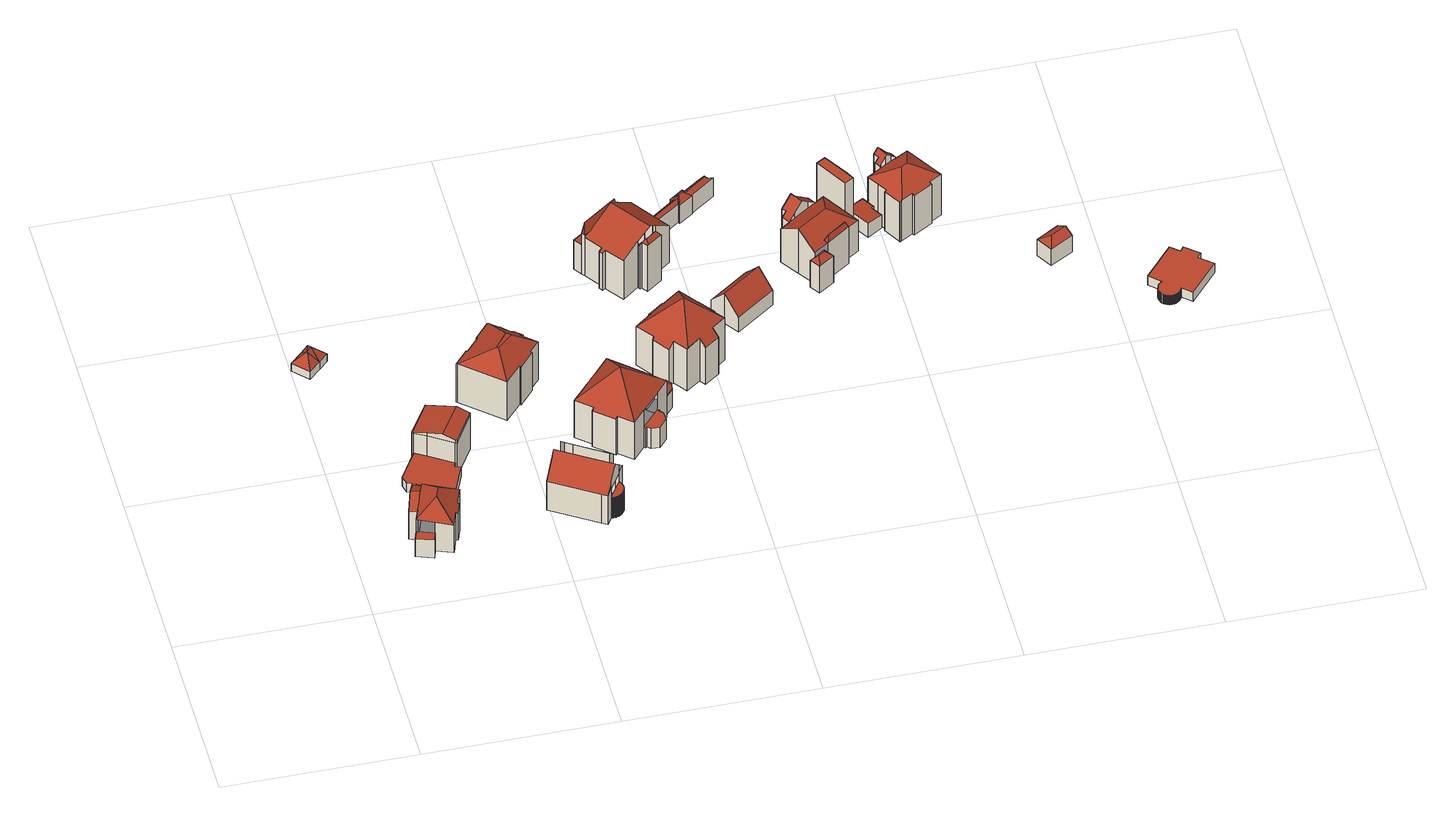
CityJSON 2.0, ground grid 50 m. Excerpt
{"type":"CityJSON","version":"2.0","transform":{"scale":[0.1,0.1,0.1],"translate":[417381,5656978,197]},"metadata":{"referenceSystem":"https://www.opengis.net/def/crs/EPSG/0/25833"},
"CityObjects":{
"building1":{"type":"Building","attributes":{"Gemeindeschluessel":14612000,"Geometrietyp2DReferenz":"3000","function":"31001_9998","roofType":"9999"},"children":["building1-1","building1-2","building1-3"]},
"building1-1":{"type":"BuildingPart","attributes":{"Dachtyp_tdc":"tdcPolyFlatRoof","Dachneigung":0,"QualitaetDacherkennung":46,"Geometrietyp2DReferenz":"3000","measuredHeight":6.01,"roofType":"1000"},"parents":["building1"],"geometry":[{"type":"MultiSurface","lod":"2","boundaries":[[[0,1,2,3]],[[1,4,5,2]],[[6,0,3,7]],[[6,4,1,0]],[[3,2,5,7]]],"semantics":{"surfaces":[{"type":"WallSurface"},{"type":"RoofSurface"},{"type":"GroundSurface"}],"values":[0,0,0,1,2]}}]},
"building1-2":{"type":"BuildingPart","attributes":{"Dachtyp_tdc":"tdcGableRoof","Dachneigung":29.17,"QualitaetDacherkennung":47,"Geometrietyp2DReferenz":"3000","measuredHeight":11.95,"roofType":"3100"},"parents":["building1"],"geometry":[{"type":"MultiSurface","lod":"2","boundaries":[[[8,9,10,11]],[[9,12,13,10]],[[12,14,15,13]],[[12,9,16]],[[9,8,17,18,16]],[[14,12,16,18,19]],[[11,10,13,15]]],"semantics":{"surfaces":[{"type":"WallSurface"},{"type":"RoofSurface"},{"type":"GroundSurface"}],"values":[0,0,0,0,1,1,2]}}]},
"building1-3":{"type":"BuildingPart","attributes":{"Dachtyp_tdc":"tdcHipRoof","Dachneigung":44.57,"QualitaetDacherkennung":49,"Geometrietyp2DReferenz":"3000","measuredHeight":13.82,"roofType":"3200"},"parents":["building1"],"geometry":[{"type":"MultiSurface","lod":"2","boundaries":[[[20,21,22,23]],[[21,24,25,22]],[[24,26,6,7,25]],[[27,5,4]],[[27,28,8,11,5]],[[29,30,31,15,14]],[[30,32,33,31]],[[32,34,35,33]],[[34,20,23,35]],[[30,29,36]],[[27,26,24,37]],[[29,19,17,28,27,37,36]],[[24,21,20,34,32,30,36,37]],[[23,22,25,7,5,11,15,31,33,35]]],"semantics":{"surfaces":[{"type":"WallSurface"},{"type":"RoofSurface"},{"type":"GroundSurface"}],"values":[0,0,0,0,0,0,0,0,0,1,1,1,1,2]}}]},
"building2":{"type":"Building","attributes":{"Dachtyp_tdc":"tdcPolyFlatRoof","Gemeindeschluessel":14612000,"Dachneigung":0,"QualitaetDacherkennung":0,"Geometrietyp2DReferenz":"3000","BezugspunktDach":"2000","measuredHeight":3,"function":"31001_9998"},"geometry":[{"type":"MultiSurface","lod":"2","boundaries":[[[38,39,40,41,42,43,44,45,46,47,48]],[[48,47,49,50]],[[47,46,51,49]],[[46,45,52,51]],[[45,44,53,52]],[[44,43,54,53]],[[43,42,55,54]],[[42,41,56,55]],[[41,40,57,56]],[[40,39,58,57]],[[39,38,59,58]],[[38,48,50,59]],[[50,49,51,52,53,54,55,56,57,58,59]]],"semantics":{"surfaces":[{"type":"RoofSurface"},{"type":"WallSurface"},{"type":"GroundSurface"}],"values":[0,1,1,1,1,1,1,1,1,1,1,1,2]}}]},
"building3":{"type":"Building","attributes":{"Dachtyp_tdc":"tdcFreeFormRoof","Gemeindeschluessel":14612000,"Dachneigung":49.16,"QualitaetDacherkennung":13,"Geometrietyp2DReferenz":"3000","measuredHeight":5.63,"function":"31001_9998","roofType":"5000"},"geometry":[{"type":"Solid","lod":"2","boundaries":[[[[60,61,62,63]],[[61,64,65,62]],[[64,66,67,65]],[[66,68,69,67]],[[68,70,71,69]],[[70,60,63,71]],[[72,70,68]],[[68,73,72]],[[66,73,68]],[[73,66,64]],[[73,64,61]],[[72,60,70]],[[73,60,72]],[[60,73,61]],[[63,62,65,67,69,71]]]],"semantics":{"surfaces":[{"type":"WallSurface"},{"type":"RoofSurface"},{"type":"GroundSurface"}],"values":[[0,0,0,0,0,0,1,1,1,1,1,1,1,1,2]]}}]},
"building4":{"type":"Building","attributes":{"Dachtyp_tdc":"tdcFreeFormRoof","Gemeindeschluessel":14612000,"Dachneigung":14.34,"QualitaetDacherkennung":28,"Geometrietyp2DReferenz":"3000","measuredHeight":13.25,"function":"31001_9998","roofType":"5000"},"geometry":[{"type":"Solid","lod":"2","boundaries":[[[[74,75,76,77]],[[75,78,79,76]],[[78,80,81,79]],[[80,82,83,81]],[[82,84,85,83]],[[84,86,87,85]],[[86,88,89,87]],[[88,90,91,89]],[[90,74,77,91]],[[92,93,94,95,96,97]],[[96,95,98,84,82,99,100]],[[75,97,96,100,78]],[[78,100,99,80]],[[80,99,82]],[[86,98,95,94,88]],[[84,98,86]],[[74,92,97,75]],[[88,94,93,90]],[[90,93,92,74]],[[77,76,79,81,83,85,87,89,91]]]],"semantics":{"surfaces":[{"type":"WallSurface"},{"type":"RoofSurface"},{"type":"GroundSurface"}],"values":[[0,0,0,0,0,0,0,0,0,1,1,0,0,0,0,0,0,0,0,2]]}}]},
"building5":{"type":"Building","attributes":{"Gemeindeschluessel":14612000,"Geometrietyp2DReferenz":"3000","function":"31001_9998","roofType":"9999"},"children":["building5-1","building5-2","building5-3"]},
"building5-1":{"type":"BuildingPart","attributes":{"Dachtyp_tdc":"tdcGableRoof","Dachneigung":46.91,"QualitaetDacherkennung":56,"Geometrietyp2DReferenz":"3000","measuredHeight":15.39,"roofType":"3100"},"parents":["building5"],"geometry":[{"type":"MultiSurface","lod":"2","boundaries":[[[101,102,103,104]],[[102,105,106,103]],[[107,108,109,110]],[[108,111,112,109]],[[111,113,114,115,112]],[[116,117,118,119,120]],[[117,101,104,118]],[[101,117,121,122,123,102]],[[108,107,105,123,122,124,111]],[[111,124,113]],[[113,124,122,121,116]],[[116,121,117]],[[102,123,105]],[[104,103,106,110,109,112,115,119,118]]],"semantics":{"surfaces":[{"type":"WallSurface"},{"type":"RoofSurface"},{"type":"GroundSurface"}],"values":[0,0,0,0,0,0,0,1,1,0,0,0,0,2]}}]},
"building5-2":{"type":"BuildingPart","attributes":{"Dachtyp_tdc":"tdcPolyFlatRoof","Dachneigung":45.74,"QualitaetDacherkennung":39,"Geometrietyp2DReferenz":"3000","measuredHeight":13.21,"roofType":"2100"},"parents":["building5"],"geometry":[{"type":"MultiSurface","lod":"2","boundaries":[[[125,110,106,126,127]],[[128,129,107,110,125]],[[130,131,126,106,105]],[[131,132,127,126]],[[132,128,125,127]],[[132,131,130,129,128]]],"semantics":{"surfaces":[{"type":"GroundSurface"},{"type":"WallSurface"},{"type":"RoofSurface"}],"values":[0,1,1,1,1,2]}}]},
"building5-3":{"type":"BuildingPart","attributes":{"Dachtyp_tdc":"tdcPolyFlatRoof","Dachneigung":0,"QualitaetDacherkennung":59,"Geometrietyp2DReferenz":"3000","measuredHeight":6.93,"roofType":"1000"},"parents":["building5"],"geometry":[{"type":"MultiSurface","lod":"2","boundaries":[[[133,134,135,136]],[[134,137,138,135]],[[137,139,140,138]],[[139,141,142,140]],[[141,143,144,142]],[[143,145,146,144]],[[145,147,148,146]],[[147,149,150,148]],[[149,151,152,150]],[[151,153,154,152]],[[153,155,156,154]],[[155,157,158,156]],[[157,159,160,158]],[[159,161,162,160]],[[161,163,164,162]],[[163,165,166,164]],[[165,167,168,166]],[[167,120,119,168]],[[114,169,170,115]],[[169,171,172,170]],[[171,173,174,172]],[[175,176,177,178]],[[176,179,180,177]],[[179,181,182,180]],[[181,183,184,182]],[[183,185,186,184]],[[185,187,188,186]],[[187,189,190,188]],[[189,191,192,190]],[[191,193,194,192]],[[193,195,196,194]],[[195,197,198,196]],[[197,199,200,198]],[[199,133,136,200]],[[199,197,195,193,191,189,187,185,183,181,179,176,175,201,173,171,169,114,120,167,165,163,161,159,157,155,153,151,149,147,145,143,141,139,137,134,133]],[[136,135,138,140,142,144,146,148,150,152,154,156,158,160,162,164,166,168,119,115,170,172,174,202,178,177,180,182,184,186,188,190,192,194,196,198,200]],[[173,201,202,174]],[[201,175,178,202]]],"semantics":{"surfaces":[{"type":"WallSurface"},{"type":"RoofSurface"},{"type":"GroundSurface"}],"values":[0,0,0,0,0,0,0,0,0,0,0,0,0,0,0,0,0,0,0,0,0,0,0,0,0,0,0,0,0,0,0,0,0,0,1,2,0,0]}}]},
"building6":{"type":"Building","attributes":{"Dachtyp_tdc":"tdcCutTentRoof","Gemeindeschluessel":14612000,"Dachneigung":30.35,"QualitaetDacherkennung":52,"Geometrietyp2DReferenz":"3000","measuredHeight":17.6,"function":"31001_9998","roofType":"9999"},"geometry":[{"type":"Solid","lod":"2","boundaries":[[[[203,204,205,206]],[[204,207,208,205]],[[207,209,210,208]],[[209,211,212,210]],[[211,213,214,212]],[[213,215,216,214]],[[215,217,218,216]],[[217,219,220,218]],[[219,221,222,220]],[[221,223,224,222]],[[223,225,226,224]],[[225,227,228,226]],[[227,229,230,228]],[[229,231,232,230]],[[231,233,234,232]],[[233,235,236,234]],[[235,237,238,236]],[[237,239,240,238]],[[239,241,242,240]],[[241,243,244,242]],[[243,245,246,244]],[[245,203,206,246]],[[229,227,225,223,221,219,217,215,213,211,247,248]],[[239,237,235,233,231,229,248,249]],[[241,239,249,250]],[[211,209,207,204,203,245,243,241,250,247]],[[250,249,248,247]],[[206,205,208,210,212,214,216,218,220,222,224,226,228,230,232,234,236,238,240,242,244,246]]]],"semantics":{"surfaces":[{"type":"WallSurface"},{"type":"RoofSurface"},{"type":"GroundSurface"}],"values":[[0,0,0,0,0,0,0,0,0,0,0,0,0,0,0,0,0,0,0,0,0,0,1,1,1,1,1,2]]}}]},
"building7":{"type":"Building","attributes":{"Gemeindeschluessel":14612000,"Geometrietyp2DReferenz":"3000","function":"31001_9998","roofType":"9999"},"children":["building7-1","building7-2","building7-3","building7-4"]},
"building7-1":{"type":"BuildingPart","attributes":{"Dachtyp_tdc":"tdcFreeFormRoof","Dachneigung":50.46,"QualitaetDacherkennung":8,"Geometrietyp2DReferenz":"3000","measuredHeight":7.64,"roofType":"5000"},"parents":["building7"],"geometry":[{"type":"MultiSurface","lod":"2","boundaries":[[[251,252,253,254]],[[252,255,256,253]],[[255,257,258,256]],[[259,257,255]],[[260,259,255,252]],[[260,252,251]],[[259,260,251,257]],[[254,253,256,258]]],"semantics":{"surfaces":[{"type":"WallSurface"},{"type":"RoofSurface"},{"type":"GroundSurface"}],"values":[0,0,0,1,1,1,1,2]}}]},
"building7-2":{"type":"BuildingPart","attributes":{"Dachtyp_tdc":"tdcPolyFlatRoof","Dachneigung":0,"QualitaetDacherkennung":48,"Geometrietyp2DReferenz":"3000","measuredHeight":6.77,"roofType":"1000"},"parents":["building7"],"geometry":[{"type":"MultiSurface","lod":"2","boundaries":[[[261,262,263,264]],[[262,265,266,263]],[[265,267,268,266]],[[269,270,271,272]],[[270,273,274,271]],[[273,275,276,274]],[[275,277,278,276]],[[277,279,280,278]],[[279,261,264,280]],[[279,277,275,273,270,269,267,265,262,261]],[[264,263,266,268,272,271,274,276,278,280]]],"semantics":{"surfaces":[{"type":"WallSurface"},{"type":"RoofSurface"},{"type":"GroundSurface"}],"values":[0,0,0,0,0,0,0,0,0,1,2]}}]},
"building7-3":{"type":"BuildingPart","attributes":{"Dachtyp_tdc":"tdcFreeFormRoof","Dachneigung":26.89,"QualitaetDacherkennung":69,"Geometrietyp2DReferenz":"3000","measuredHeight":7.65,"roofType":"5000"},"parents":["building7"],"geometry":[{"type":"MultiSurface","lod":"2","boundaries":[[[281,282,283,284]],[[285,286,287,288,289]],[[288,287,282,281,290]],[[289,288,290,291,292]],[[293,285,289,292,294]],[[294,292,291,295]],[[296,286,285,293]],[[282,287,286,296]],[[283,297,298,299,300,284]],[[282,296,297,283]],[[296,293,298,297]],[[293,294,299,298]],[[294,295,300,299]]],"semantics":{"surfaces":[{"type":"WallSurface"},{"type":"RoofSurface"},{"type":"GroundSurface"}],"values":[0,1,1,1,0,0,0,0,2,0,0,0,0]}}]},
"building7-4":{"type":"BuildingPart","attributes":{"Dachtyp_tdc":"tdcTentRoof","Dachneigung":44.23,"QualitaetDacherkennung":68,"Geometrietyp2DReferenz":"3000","measuredHeight":20.44,"roofType":"3500"},"parents":["building7"],"geometry":[{"type":"MultiSurface","lod":"2","boundaries":[[[301,302,281,284,303]],[[304,305,306,300,295,291]],[[305,307,269,272,306]],[[308,309,310,268,267]],[[309,311,312,310]],[[311,313,314,312]],[[313,315,316,314]],[[315,317,318,316]],[[317,319,320,318]],[[319,321,251,254,320]],[[322,301,303,258,257]],[[305,304,302,301,323]],[[309,308,307,305,323]],[[319,317,315,313,311,309,323]],[[301,322,321,319,323]],[[303,284,300,306,272,268,310,312,314,316,318,320,254,258]]],"semantics":{"surfaces":[{"type":"WallSurface"},{"type":"RoofSurface"},{"type":"GroundSurface"}],"values":[0,0,0,0,0,0,0,0,0,0,0,1,1,1,1,2]}}]},
"building8":{"type":"Building","attributes":{"Dachtyp_tdc":"tdcFreeFormRoof","Gemeindeschluessel":14612000,"Dachneigung":46.48,"QualitaetDacherkennung":59,"Geometrietyp2DReferenz":"3000","measuredHeight":21.61,"function":"31001_9998","roofType":"5000"},"geometry":[{"type":"Solid","lod":"2","boundaries":[[[[324,325,326,327]],[[325,328,329,326]],[[328,330,331,329]],[[330,332,333,331]],[[332,334,335,333]],[[334,336,337,335]],[[336,338,339,337]],[[338,340,341,339]],[[340,342,343,341]],[[342,344,345,343]],[[344,346,347,345]],[[346,348,349,347]],[[348,350,351,349]],[[350,352,353,351]],[[352,354,355,353]],[[354,356,357,355]],[[356,358,359,357]],[[358,360,361,359]],[[360,362,363,361]],[[362,324,327,363]],[[364,365,334,332,330,328,325]],[[366,346,344,342,340,338,336,365,364]],[[348,366,364,367,354,352,350]],[[360,358,356,367,364,325,324,362]],[[348,346,366]],[[336,334,365]],[[356,354,367]],[[327,326,329,331,333,335,337,339,341,343,345,347,349,351,353,355,357,359,361,363]]]],"semantics":{"surfaces":[{"type":"WallSurface"},{"type":"RoofSurface"},{"type":"GroundSurface"}],"values":[[0,0,0,0,0,0,0,0,0,0,0,0,0,0,0,0,0,0,0,0,1,1,1,1,0,0,0,2]]}}]},
"building9":{"type":"Building","attributes":{"Gemeindeschluessel":14612000,"Geometrietyp2DReferenz":"3000","function":"31001_9998","roofType":"9999"},"children":["building9-1","building9-2","building9-3","building9-4"]},
"building9-1":{"type":"BuildingPart","attributes":{"Dachtyp_tdc":"tdcFreeFormRoof","Dachneigung":82.31,"QualitaetDacherkennung":13,"Geometrietyp2DReferenz":"3000","measuredHeight":17.24,"roofType":"5000"},"parents":["building9"],"geometry":[{"type":"MultiSurface","lod":"2","boundaries":[[[368,369,370]],[[371,368,370,372,373,374]],[[375,376,377,378,379,380]],[[370,369,381,376,375,382]],[[383,374,379,378]],[[371,374,383]],[[368,371,383,369]]],"semantics":{"surfaces":[{"type":"RoofSurface"},{"type":"GroundSurface"},{"type":"WallSurface"}],"values":[0,0,1,2,2,0,0]}}]},
"building9-2":{"type":"BuildingPart","attributes":{"Dachtyp_tdc":"tdcFreeFormRoof","Dachneigung":54.38,"QualitaetDacherkennung":11,"Geometrietyp2DReferenz":"3000","measuredHeight":16.61,"roofType":"5000"},"parents":["building9"],"geometry":[{"type":"MultiSurface","lod":"2","boundaries":[[[384,385,386,387]],[[385,388,389,386]],[[388,390,391,389]],[[390,392,393,391]],[[392,394,395,393]],[[394,396,397,395]],[[396,398,399,397]],[[398,400,401,399]],[[394,392,402]],[[398,396,394]],[[392,390,403,402]],[[390,388,403]],[[388,385,384,404]],[[388,404,405,400,398,394,402,403]],[[387,386,389,391,393,395,397,399,401,406,407]]],"semantics":{"surfaces":[{"type":"WallSurface"},{"type":"RoofSurface"},{"type":"GroundSurface"}],"values":[0,0,0,0,0,0,0,0,1,1,1,1,1,1,2]}}]},
"building9-3":{"type":"BuildingPart","attributes":{"Dachtyp_tdc":"tdcPolyFlatRoof","Dachneigung":0,"QualitaetDacherkennung":49,"Geometrietyp2DReferenz":"3000","measuredHeight":9.69,"roofType":"1000"},"parents":["building9"],"geometry":[{"type":"MultiSurface","lod":"2","boundaries":[[[381,408,409,376]],[[408,410,411,409]],[[410,412,377,411]],[[412,410,408,381]],[[376,409,411,377]]],"semantics":{"surfaces":[{"type":"WallSurface"},{"type":"RoofSurface"},{"type":"GroundSurface"}],"values":[0,0,0,1,2]}}]},
"building9-4":{"type":"BuildingPart","attributes":{"Dachtyp_tdc":"tdcGableRoof","Dachneigung":26.61,"QualitaetDacherkennung":20,"Geometrietyp2DReferenz":"3000","measuredHeight":17.72,"roofType":"3100"},"parents":["building9"],"geometry":[{"type":"MultiSurface","lod":"2","boundaries":[[[413,414,415,416]],[[414,417,418,415]],[[419,420,421,422]],[[420,382,375,421]],[[423,424,425,379,374]],[[424,426,427,425]],[[426,428,429,427]],[[428,430,431,429]],[[430,432,387,431]],[[432,384,387]],[[433,401,400]],[[433,413,416,401]],[[434,432,430,428,426,424,423,435]],[[435,372,382,420,419,417,414,413,433,434]],[[416,415,418,422,421,375,380,379,425,427,429,431,387,407,406,401]],[[417,419,422,418]]],"semantics":{"surfaces":[{"type":"WallSurface"},{"type":"RoofSurface"},{"type":"GroundSurface"}],"values":[0,0,0,0,0,0,0,0,0,0,0,0,1,1,2,0]}}]},
"building10":{"type":"Building","attributes":{"Dachtyp_tdc":"tdcGableRoof","Gemeindeschluessel":14612000,"Dachneigung":49.15,"QualitaetDacherkennung":63,"Geometrietyp2DReferenz":"3000","measuredHeight":10.16,"function":"31001_9998","roofType":"3100"},"geometry":[{"type":"Solid","lod":"2","boundaries":[[[[436,437,438,439]],[[437,440,441,438]],[[440,442,443,441]],[[436,444,445,446,447,448,449,442]],[[442,440,437,436]],[[443,450,451,452,453,454,455,439,438,441]],[[442,449,450,443]],[[449,448,451,450]],[[448,447,452,451]],[[447,446,453,452]],[[446,445,454,453]],[[445,444,455,454]],[[444,436,439,455]]]],"semantics":{"surfaces":[{"type":"WallSurface"},{"type":"RoofSurface"},{"type":"GroundSurface"}],"values":[[0,0,0,1,1,2,0,0,0,0,0,0,0]]}}]},
"building11":{"type":"Building","attributes":{"Dachtyp_tdc":"tdcFreeFormRoof","Gemeindeschluessel":14612000,"Dachneigung":41.44,"QualitaetDacherkennung":46,"Geometrietyp2DReferenz":"3000","measuredHeight":7.54,"function":"31001_9998","roofType":"5000"},"geometry":[{"type":"Solid","lod":"2","boundaries":[[[[456,457,458,459]],[[457,460,461,458]],[[460,462,463,461]],[[462,464,465,463]],[[464,466,467,465]],[[466,468,469,467]],[[468,470,471,469]],[[470,472,473,471]],[[472,474,475,473]],[[474,476,477,475]],[[476,478,479,477]],[[478,480,481,479]],[[480,482,483,481]],[[482,484,485,483]],[[484,486,487,485]],[[486,488,489,487]],[[488,490,491,489]],[[490,492,493,491]],[[492,494,495,493]],[[494,496,497,495]],[[496,498,499,497]],[[498,500,501,499]],[[500,502,503,501]],[[502,456,459,503]],[[504,505,502,500]],[[506,504,500,498]],[[507,506,498,496]],[[508,507,496,494]],[[509,508,494,492]],[[510,509,492,490]],[[510,490,488]],[[511,508,509,510,488,486]],[[512,513,511,486,484]],[[514,512,484,482]],[[515,514,482,480]],[[515,516,462]],[[515,478,516]],[[478,515,480]],[[462,516,464]],[[517,516,478,476]],[[518,517,476,474]],[[519,520,518,474,472]],[[521,519,472,470]],[[521,470,468]],[[520,519,521,468,466]],[[516,517,518,520,466,464]],[[512,514,515,462,460]],[[513,512,460,457]],[[505,504,506,507,508,511,513,457,456]],[[505,456,502]],[[459,458,461,463,465,467,469,471,473,475,477,479,481,483,485,487,489,491,493,495,497,499,501,503]]]],"semantics":{"surfaces":[{"type":"WallSurface"},{"type":"RoofSurface"},{"type":"GroundSurface"}],"values":[[0,0,0,0,0,0,0,0,0,0,0,0,0,0,0,0,0,0,0,0,0,0,0,0,1,1,1,1,1,1,1,1,1,1,1,1,1,1,1,1,1,1,1,1,1,1,1,1,1,1,2]]}}]},
"building12":{"type":"Building","attributes":{"Gemeindeschluessel":14612000,"Geometrietyp2DReferenz":"3000","function":"31001_9998","roofType":"9999"},"children":["building12-1","building12-2","building12-3","building12-4"]},
"building12-1":{"type":"BuildingPart","attributes":{"Dachtyp_tdc":"tdcFreeFormRoof","Dachneigung":70.69,"QualitaetDacherkennung":18,"Geometrietyp2DReferenz":"3000","measuredHeight":13.98,"roofType":"5000"},"parents":["building12"],"geometry":[{"type":"MultiSurface","lod":"2","boundaries":[[[522,523,524,525]],[[523,526,527,528,524]],[[529,530,531,532]],[[522,525,533]],[[529,526,534]],[[526,523,535,534]],[[523,522,535]],[[522,529,534,535]],[[524,528,531,525]]],"semantics":{"surfaces":[{"type":"WallSurface"},{"type":"RoofSurface"},{"type":"GroundSurface"}],"values":[0,0,0,0,1,1,1,1,2]}}]},
"building12-2":{"type":"BuildingPart","attributes":{"Dachtyp_tdc":"tdcFreeFormRoof","Dachneigung":46.65,"QualitaetDacherkennung":16,"Geometrietyp2DReferenz":"3000","measuredHeight":10.46,"roofType":"5000"},"parents":["building12"],"geometry":[{"type":"MultiSurface","lod":"2","boundaries":[[[536,537,538,539]],[[537,540,541,538]],[[527,542,543,528]],[[542,536,539,543]],[[532,540,537,544,545]],[[537,536,544]],[[536,542,545,544]],[[542,527,532,545]],[[539,538,541,531,528,543]]],"semantics":{"surfaces":[{"type":"WallSurface"},{"type":"RoofSurface"},{"type":"GroundSurface"}],"values":[0,0,0,0,1,1,1,1,2]}}]},
"building12-3":{"type":"BuildingPart","attributes":{"Dachtyp_tdc":"tdcGableRoof","Dachneigung":40.7,"QualitaetDacherkennung":36,"Geometrietyp2DReferenz":"3000","measuredHeight":15.06,"roofType":"3100"},"parents":["building12"],"geometry":[{"type":"MultiSurface","lod":"2","boundaries":[[[546,547,548,549]],[[547,550,551,548]],[[550,552,553,551]],[[552,554,555,553]],[[554,556,557,555]],[[556,558,557]],[[559,560,561,562,563]],[[560,546,549,561]],[[564,556,554,552]],[[552,550,547,546,560,559,564]],[[549,548,551,553,555,557,565,562,561]]],"semantics":{"surfaces":[{"type":"WallSurface"},{"type":"RoofSurface"},{"type":"GroundSurface"}],"values":[0,0,0,0,0,0,0,0,1,1,2]}}]},
"building12-4":{"type":"BuildingPart","attributes":{"Dachtyp_tdc":"tdcHipAndGableRoof","Dachneigung":33.39,"QualitaetDacherkennung":26,"Geometrietyp2DReferenz":"3000","measuredHeight":14.92,"roofType":"5000"},"parents":["building12"],"geometry":[{"type":"MultiSurface","lod":"2","boundaries":[[[566,567,568,541]],[[567,569,570,568]],[[569,563,562,570]],[[558,571,572,557]],[[571,573,574,572]],[[573,575,525,574]],[[575,533,525]],[[573,571,576]],[[571,558,577,563,569,567,576]],[[567,566,530,533,575,573,576]],[[531,541,568,570,562,565,557,572,574,525]],[[566,541,540]]],"semantics":{"surfaces":[{"type":"WallSurface"},{"type":"RoofSurface"},{"type":"GroundSurface"}],"values":[0,0,0,0,0,0,0,1,1,1,2,0]}}]},
"building13":{"type":"Building","attributes":{"Dachtyp_tdc":"tdcPolyFlatRoof","Gemeindeschluessel":14612000,"Dachneigung":0,"QualitaetDacherkennung":1,"Geometrietyp2DReferenz":"3000","measuredHeight":15.39,"function":"31001_9998","roofType":"1000"},"geometry":[{"type":"Solid","lod":"2","boundaries":[[[[578,579,580,581]],[[579,582,583,580]],[[582,584,585,583]],[[584,586,587,585]],[[586,578,581,587]],[[586,584,582,579,578]],[[581,580,583,585,587]]]],"semantics":{"surfaces":[{"type":"WallSurface"},{"type":"RoofSurface"},{"type":"GroundSurface"}],"values":[[0,0,0,0,0,1,2]]}}]},
"building14":{"type":"Building","attributes":{"Dachtyp_tdc":"tdcPolyFlatRoof","Gemeindeschluessel":14612000,"Dachneigung":3.75,"QualitaetDacherkennung":51,"Geometrietyp2DReferenz":"3000","measuredHeight":4.77,"function":"31001_9998","roofType":"2100"},"geometry":[{"type":"Solid","lod":"2","boundaries":[[[[588,589,590,591]],[[589,592,593,590]],[[592,594,595,593]],[[594,596,597,595]],[[596,598,599,597]],[[598,600,601,599]],[[600,588,591,601]],[[600,598,596,594,592,589,588]],[[591,590,593,595,597,599,601]]]],"semantics":{"surfaces":[{"type":"WallSurface"},{"type":"RoofSurface"},{"type":"GroundSurface"}],"values":[[0,0,0,0,0,0,0,1,2]]}}]},
"building15":{"type":"Building","attributes":{"Gemeindeschluessel":14612000,"Geometrietyp2DReferenz":"3000","function":"31001_9998","roofType":"9999"},"children":["building15-1","building15-2"]},
"building15-1":{"type":"BuildingPart","attributes":{"Dachtyp_tdc":"tdcHipRoof","Dachneigung":29.58,"QualitaetDacherkennung":23,"Geometrietyp2DReferenz":"3000","measuredHeight":16.97,"roofType":"3200"},"parents":["building15"],"geometry":[{"type":"MultiSurface","lod":"2","boundaries":[[[602,603,604,605]],[[603,606,607,604]],[[606,608,609,607]],[[608,610,611,609]],[[610,612,613,611]],[[612,614,615,613]],[[614,616,617,615]],[[616,618,619,617]],[[618,620,621,619]],[[620,622,623,621]],[[624,625,626,627]],[[625,628,629,626]],[[628,630,631,629]],[[630,632,633,631]],[[632,634,635,633]],[[634,602,605,635]],[[630,628,625,636]],[[620,618,616,614,612,610,608,606,637]],[[625,624,638,622,620,637,636]],[[606,603,602,634,632,630,636,637]],[[605,604,607,609,611,613,615,617,619,621,623,639,627,626,629,631,633,635]]],"semantics":{"surfaces":[{"type":"WallSurface"},{"type":"RoofSurface"},{"type":"GroundSurface"}],"values":[0,0,0,0,0,0,0,0,0,0,0,0,0,0,0,0,1,1,1,1,2]}}]},
"building15-2":{"type":"BuildingPart","attributes":{"Dachtyp_tdc":"tdcGableRoof","Dachneigung":44.35,"QualitaetDacherkennung":48,"Geometrietyp2DReferenz":"3000","measuredHeight":16.3,"roofType":"3100"},"parents":["building15"],"geometry":[{"type":"MultiSurface","lod":"2","boundaries":[[[640,641,627,642]],[[641,624,627]],[[643,644,645,623,622]],[[644,646,647,645]],[[646,648,649,647]],[[648,650,651,649]],[[650,652,653,651]],[[652,654,655,653]],[[654,656,657,655]],[[656,640,642,657]],[[652,650,648,646,644,643,658]],[[658,641,640,656,654,652]],[[642,627,639,623,645,647,649,651,653,655,657]]],"semantics":{"surfaces":[{"type":"WallSurface"},{"type":"RoofSurface"},{"type":"GroundSurface"}],"values":[0,0,0,0,0,0,0,0,0,0,1,1,2]}}]},
"building16":{"type":"Building","attributes":{"Dachtyp_tdc":"tdcHipAndGableRoof","Gemeindeschluessel":14612000,"Dachneigung":31.27,"QualitaetDacherkennung":58,"Geometrietyp2DReferenz":"3000","measuredHeight":7.03,"function":"31001_9998","roofType":"5000"},"geometry":[{"type":"Solid","lod":"2","boundaries":[[[[659,660,661,662]],[[660,663,664,661]],[[663,665,666,664]],[[665,659,662,666]],[[663,660,667]],[[659,665,668]],[[660,659,668,667]],[[665,663,667,668]],[[662,661,664,666]]]],"semantics":{"surfaces":[{"type":"WallSurface"},{"type":"RoofSurface"},{"type":"GroundSurface"}],"values":[[0,0,0,0,1,0,1,1,2]]}}]},
"building17":{"type":"Building","attributes":{"Dachtyp_tdc":"tdcPolyFlatRoof","Gemeindeschluessel":14612000,"Dachneigung":0,"QualitaetDacherkennung":0,"Geometrietyp2DReferenz":"3000","BezugspunktDach":"2000","measuredHeight":3,"function":"31001_9998"},"geometry":[{"type":"MultiSurface","lod":"2","boundaries":[[[669,670,671,672,673,674,675,676,677,678,679,680,681,682,683,684,685,686,687,688,689,690,691,692,693,694,695,696,697,698,699,700,701,702,703,704,705,706,707,708,709,710,711,712,713,714,715,716,717,718,719,720,721,722,723,724,725,726,727,728,729,730,731,732,733]],[[733,732,734,735]],[[732,731,736,734]],[[731,730,737,736]],[[730,729,738,737]],[[729,728,739,738]],[[728,727,740,739]],[[727,726,741,740]],[[726,725,742,741]],[[725,724,743,742]],[[724,723,744,743]],[[723,722,745,744]],[[722,721,746,745]],[[721,720,747,746]],[[720,719,748,747]],[[719,718,749,748]],[[718,717,750,749]],[[717,716,751,750]],[[716,715,752,751]],[[715,714,753,752]],[[714,713,754,753]],[[713,712,755,754]],[[712,711,756,755]],[[711,710,757,756]],[[710,709,758,757]],[[709,708,759,758]],[[708,707,760,759]],[[707,706,761,760]],[[706,705,762,761]],[[704,703,763,764]],[[703,702,765,763]],[[702,701,766,765]],[[701,700,767,766]],[[700,699,768,767]],[[699,698,769,768]],[[698,697,770,769]],[[697,696,771,770]],[[696,695,772,771]],[[695,694,773,772]],[[694,693,774,773]],[[693,692,775,774]],[[692,691,776,775]],[[691,690,777,776]],[[690,689,778,777]],[[689,688,779,778]],[[688,687,780,779]],[[687,686,781,780]],[[686,685,782,781]],[[685,684,783,782]],[[684,683,784,783]],[[683,682,785,784]],[[682,681,786,785]],[[681,680,787,786]],[[680,679,788,787]],[[679,678,789,788]],[[678,677,790,789]],[[677,676,791,790]],[[705,704,764,762]],[[676,675,792,791]],[[675,674,793,792]],[[674,673,794,793]],[[673,672,795,794]],[[672,671,796,795]],[[671,670,797,796]],[[670,669,798,797]],[[669,733,735,798]],[[735,734,736,737,738,739,740,741,742,743,744,745,746,747,748,749,750,751,752,753,754,755,756,757,758,759,760,761,762,764,763,765,766,767,768,769,770,771,772,773,774,775,776,777,778,779,780,781,782,783,784,785,786,787,788,789,790,791,792,793,794,795,796,797,798]]],"semantics":{"surfaces":[{"type":"RoofSurface"},{"type":"WallSurface"},{"type":"GroundSurface"}],"values":[0,1,1,1,1,1,1,1,1,1,1,1,1,1,1,1,1,1,1,1,1,1,1,1,1,1,1,1,1,1,1,1,1,1,1,1,1,1,1,1,1,1,1,1,1,1,1,1,1,1,1,1,1,1,1,1,1,1,1,1,1,1,1,1,1,1,2]}}]}
},
"vertices":[
[154,6,210],[110,21,210],[110,21,150],[154,6,150],[118,45,210],[118,45,150],[162,30,210],[162,30,150],
[129,76,244],[108,84,244],[108,84,150],[129,76,150],[138,170,246],[138,170,150],[159,162,246],[159,162,150],[122,127,269],[133,89,251],[144,119,269],[155,152,251],
[224,54,237],[219,56,241],[219,56,150],[224,54,150],[205,14,241],[205,14,150],[162,30,246],[118,45,251],[129,76,251],[159,162,251],[246,132,241],[246,132,150],[231,89,241],[231,89,150],[236,87,237],[236,87,150],[186,104,288],[176,75,288],
[272,291,164],[276,302,164],[215,341,164],[186,358,164],[139,283,164],[145,261,164],[167,252,164],[166,251,164],[176,247,164],[257,214,164],[286,285,164],[257,214,134],[286,285,134],[176,247,134],[166,251,134],[167,252,134],[145,261,134],[139,283,134],[186,358,134],[215,341,134],[276,302,134],[272,291,134],
[70,859,25],[40,830,25],[40,830,0],[70,859,0],[2,869,25],[2,869,0],[32,898,25],[32,898,0],[55,921,25],[55,921,0],[94,882,25],[94,882,0],[55,883,56],[41,868,56],
[280,300,231],[276,302,231],[276,302,119],[280,300,119],[215,341,231],[215,341,119],[186,358,231],[186,358,119],[182,361,231],[182,361,119],[235,447,231],[235,447,119],[301,406,231],[301,406,119],[327,389,231],[327,389,119],[333,386,231],[333,386,119],[280,300,240],[333,386,240],[327,389,242],[303,404,251],[249,319,251],[276,302,241],[301,406,251],[186,358,232],[215,341,241],
[573,27,251],[455,101,251],[455,101,155],[573,27,155],[512,192,255],[512,192,155],[618,125,255],[630,118,255],[630,118,155],[618,125,155],[645,109,255],[645,109,155],[632,88,254],[632,88,224],[632,88,155],[601,38,252],[588,18,251],[588,18,155],[601,38,155],[601,38,224],[601,38,276],[617,64,309],[484,147,309],[632,88,280],
[632,147,155],[526,214,155],[544,203,155],[632,147,260],[618,125,287],[512,192,287],[526,214,260],[544,203,260],
[634,51,224],[633,50,224],[633,50,155],[634,51,155],[632,48,224],[632,48,155],[630,46,224],[630,46,155],[629,45,224],[629,45,155],[627,44,224],[627,44,155],[625,42,224],[625,42,155],[624,41,224],[624,41,155],[622,40,224],[622,40,155],[620,39,224],[620,39,155],[618,39,224],[618,39,155],[616,38,224],[616,38,155],[613,37,224],[613,37,155],[611,37,224],[611,37,155],[609,37,224],[609,37,155],[607,37,224],[607,37,155],[605,37,224],[605,37,155],[603,37,224],[603,37,155],[633,86,224],[633,86,155],[634,84,224],[634,84,155],[635,82,224],[635,82,155],[637,78,224],[638,76,224],[638,76,155],[637,78,155],[638,74,224],[638,74,155],[639,72,224],[639,72,155],[639,70,224],[639,70,155],[639,68,224],[639,68,155],[639,66,224],[639,66,155],[639,64,224],[639,64,155],[638,61,224],[638,61,155],[638,59,224],[638,59,155],[637,57,224],[637,57,155],[636,55,224],[636,55,155],[635,53,224],[635,53,155],[636,80,224],[636,80,155],
[368,564,274],[402,603,273],[402,603,144],[368,564,144],[399,606,271],[399,606,144],[437,649,270],[437,649,144],[440,646,273],[440,646,144],[460,628,273],[460,628,144],[464,632,268],[464,632,144],[486,612,268],[486,612,144],[498,626,252],[498,626,144],[517,609,252],[517,609,144],[505,596,268],[505,596,144],[509,592,268],[509,592,144],[506,588,272],[506,588,144],[542,556,273],[542,556,144],[517,528,273],[517,528,144],[520,525,269],[520,525,144],[482,482,269],[482,482,144],[479,484,273],[479,484,144],[436,436,274],[436,436,144],[335,525,274],[335,525,144],[331,528,271],[331,528,144],[365,567,271],[365,567,144],[462,562,315],[475,551,315],[433,509,320],[429,513,320],
[617,367,233],[605,376,233],[605,376,166],[617,367,166],[632,406,233],[632,406,166],[643,396,233],[643,396,166],[632,396,242],[616,377,242],
[748,239,234],[739,247,234],[739,247,166],[748,239,166],[735,244,234],[735,244,166],[731,247,234],[731,247,166],[778,300,234],[782,297,234],[782,297,166],[778,300,166],[780,294,234],[780,294,166],[789,286,234],[789,286,166],[790,262,234],[790,262,166],[770,238,234],[770,238,166],
[767,373,228],[794,404,228],[794,404,166],[767,373,166],[831,388,230],[816,403,229],[804,403,233],[807,377,242],[831,379,234],[787,355,242],[806,338,229],[830,366,229],[831,388,228],[830,366,228],[806,338,228],[816,403,228],[816,403,166],[831,388,166],[830,366,166],[806,338,166],
[685,444,290],[767,373,290],[685,444,166],[806,338,290],[809,336,290],[809,336,166],[778,300,290],[731,247,291],[700,211,291],[700,211,166],[664,242,291],[664,242,166],[660,237,285],[660,237,166],[611,280,285],[611,280,166],[615,285,291],[615,285,166],[576,320,291],[576,320,166],[617,367,291],[643,396,290],[691,327,370],
[813,487,295],[779,532,295],[779,532,165],[813,487,165],[824,566,294],[824,566,165],[820,570,289],[820,570,165],[860,600,289],[860,600,165],[864,594,296],[864,594,165],[908,629,294],[908,629,165],[942,582,295],[942,582,165],[947,586,289],[947,586,165],[978,544,289],[978,544,165],[966,535,305],[966,535,165],[992,499,306],[992,499,165],[955,471,308],[955,471,165],[966,456,288],[966,456,165],[927,427,288],[927,427,165],[916,442,308],[916,442,165],[879,415,305],[879,415,165],[853,450,305],[853,450,165],[840,441,288],[840,441,165],[809,483,289],[809,483,165],[893,515,381],[908,628,295],[990,498,308],[881,416,308],
[736,889,317],[729,890,282],[735,882,282],[824,952,317],[749,892,282],[813,938,282],[831,951,282],[735,882,145],[729,890,145],[773,921,145],[825,958,145],[831,951,145],[813,938,145],[729,890,242],[735,882,273],[825,958,282],
[903,849,287],[907,843,287],[907,843,145],[903,849,145],[901,839,298],[901,839,145],[911,824,298],[911,824,145],[870,794,298],[870,794,145],[859,809,298],[859,809,145],[854,806,290],[854,806,145],[851,810,290],[851,810,145],[850,812,287],[850,812,145],[872,807,311],[898,826,311],[902,849,288],[886,837,288],[886,837,145],[902,849,145],
[714,911,242],[714,911,145],[758,942,242],[758,942,145],[773,921,242],
[807,781,273],[773,828,273],[773,828,145],[807,781,145],[765,822,268],[765,822,145],[758,832,268],[766,838,273],[766,838,145],[758,832,145],[831,951,307],[872,980,269],[872,980,145],[898,943,269],[898,943,145],[913,922,269],[913,922,145],[944,879,269],[944,879,145],[903,849,307],[850,812,300],[886,837,322],[813,938,322],
[1116,666,294],[1142,630,243],[1142,630,193],[1116,666,193],[1041,558,242],[1041,558,193],[1015,595,294],[1015,595,193],[1101,689,263],[1094,699,250],[1091,703,244],[1085,699,244],[1061,682,244],[989,632,243],[989,632,193],[1061,682,193],[1085,699,193],[1091,703,193],[1094,699,193],[1101,689,193],
[1094,1050,235],[1029,1004,235],[1029,1004,174],[1094,1050,174],[1030,1002,235],[1030,1002,174],[993,976,235],[993,976,174],[990,981,235],[990,981,174],[932,940,235],[932,940,174],[934,936,235],[934,936,174],[913,922,235],[913,922,174],[898,943,235],[898,943,174],[919,958,235],[919,958,174],[922,954,235],[922,954,174],[979,996,235],[979,996,174],[975,1002,235],[975,1002,174],[1011,1028,235],[1011,1028,174],[1016,1022,235],[1016,1022,174],[1058,1052,235],[1058,1052,174],[1074,1062,235],[1074,1062,174],[1076,1059,235],[1076,1059,174],[1078,1057,235],[1078,1057,174],[1079,1056,235],[1079,1056,174],[1081,1054,235],[1081,1054,174],[1084,1052,235],[1084,1052,174],[1087,1051,235],[1087,1051,174],[1091,1051,235],[1091,1051,174],[1087,1049,238],[1090,1049,236],[1083,1048,239],[1077,1048,242],[1072,1048,245],[1073,1053,241],[1073,1058,238],[1064,1043,245],[1013,1005,246],[1013,1006,245],[1007,1006,250],[997,998,250],[992,994,243],[920,942,243],[916,943,245],[915,941,246],[916,942,245],[916,939,246],
[1348,743,311],[1355,733,311],[1355,733,189],[1348,743,189],[1294,691,311],[1294,691,278],[1294,691,189],[1287,702,311],[1287,702,294],[1287,702,189],[1287,702,278],[1348,743,294],[1296,700,329],[1346,734,329],
[1263,649,278],[1246,674,278],[1246,674,189],[1263,649,189],[1259,683,278],[1259,683,189],[1304,677,278],[1304,677,189],[1267,670,294],[1283,681,294],
[1220,821,312],[1212,831,312],[1212,831,189],[1220,821,189],[1239,849,340],[1239,849,189],[1246,839,340],[1246,839,189],[1284,864,301],[1284,864,189],[1297,845,301],[1297,845,189],[1297,845,299],[1222,794,301],[1209,813,301],[1209,813,189],[1222,794,189],[1222,794,299],[1259,819,340],[1259,819,189],
[1259,683,294],[1230,727,339],[1230,727,189],[1196,776,299],[1196,776,189],[1323,863,299],[1323,863,189],[1387,769,293],[1387,769,189],[1348,743,293],[1309,781,339],[1259,819,299],
[1327,953,325],[1351,967,325],[1351,967,171],[1327,953,171],[1391,902,325],[1391,902,171],[1402,883,325],[1402,883,171],[1378,869,325],[1378,869,171],
[1391,902,207],[1436,929,204],[1436,929,160],[1391,902,160],[1456,896,204],[1456,896,160],[1450,892,204],[1450,892,160],[1468,863,204],[1468,863,160],[1429,839,207],[1429,839,160],[1402,883,207],[1402,883,160],
[1543,842,271],[1540,847,275],[1540,847,139],[1543,842,139],[1509,829,275],[1509,829,139],[1505,827,272],[1505,827,139],[1504,830,271],[1504,830,139],[1478,874,269],[1478,874,139],[1482,877,272],[1482,877,139],[1468,901,271],[1468,901,139],[1451,930,270],[1451,930,139],[1449,933,270],[1449,933,139],[1484,954,270],[1484,954,139],[1529,980,270],[1563,1000,270],[1563,1000,139],[1529,980,139],[1589,956,272],[1589,956,139],[1624,896,275],[1624,896,139],[1591,877,275],[1591,877,139],[1594,871,271],[1594,871,139],[1544,919,309],[1527,909,309],[1505,966,270],[1505,966,139],
[1521,994,276],[1529,980,276],[1521,994,139],[1484,954,278],[1476,968,278],[1476,968,139],[1486,974,289],[1486,974,139],[1478,988,289],[1478,988,139],[1480,990,292],[1480,990,139],[1489,995,302],[1489,995,139],[1498,1000,291],[1498,1000,139],[1507,986,291],[1507,986,139],[1505,966,302],
[1916,755,137],[1855,720,137],[1855,720,82],[1916,755,82],[1830,763,136],[1830,763,82],[1890,798,136],[1890,798,82],[1862,751,152],[1904,775,152],
[2073,627,86],[2103,601,86],[2101,600,86],[2099,599,86],[2098,598,86],[2096,596,86],[2095,595,86],[2093,594,86],[2092,592,86],[2091,590,86],[2090,589,86],[2089,587,86],[2089,585,86],[2088,583,86],[2088,581,86],[2087,579,86],[2087,578,86],[2087,576,86],[2087,574,86],[2087,572,86],[2088,570,86],[2088,568,86],[2089,566,86],[2089,564,86],[2090,562,86],[2091,561,86],[2092,559,86],[2094,558,86],[2095,556,86],[2097,554,86],[2099,553,86],[2100,552,86],[2102,551,86],[2104,550,86],[2105,549,86],[2107,549,86],[2109,548,86],[2111,548,86],[2113,548,86],[2115,548,86],[2117,548,86],[2119,548,86],[2121,548,86],[2123,549,86],[2125,549,86],[2126,550,86],[2128,551,86],[2130,552,86],[2131,553,86],[2133,554,86],[2134,556,86],[2136,557,86],[2137,559,86],[2138,560,86],[2139,562,86],[2140,564,86],[2141,565,86],[2142,568,86],[2167,546,86],[2241,632,86],[2206,662,86],[2216,675,86],[2180,706,86],[2170,693,86],[2147,713,86],[2170,693,56],[2147,713,56],[2180,706,56],[2216,675,56],[2206,662,56],[2241,632,56],[2167,546,56],[2142,568,56],[2141,565,56],[2140,564,56],[2139,562,56],[2138,560,56],[2137,559,56],[2136,557,56],[2134,556,56],[2133,554,56],[2131,553,56],[2130,552,56],[2128,551,56],[2126,550,56],[2125,549,56],[2123,549,56],[2121,548,56],[2119,548,56],[2117,548,56],[2115,548,56],[2113,548,56],[2111,548,56],[2109,548,56],[2105,549,56],[2107,549,56],[2104,550,56],[2102,551,56],[2100,552,56],[2099,553,56],[2097,554,56],[2095,556,56],[2094,558,56],[2092,559,56],[2091,561,56],[2090,562,56],[2089,564,56],[2089,566,56],[2088,568,56],[2088,570,56],[2087,572,56],[2087,574,56],[2087,576,56],[2087,578,56],[2087,579,56],[2088,581,56],[2088,583,56],[2089,585,56],[2089,587,56],[2090,589,56],[2091,590,56],[2092,592,56],[2093,594,56],[2095,595,56],[2096,596,56],[2098,598,56],[2099,599,56],[2101,600,56],[2103,601,56],[2073,627,56]
]}
